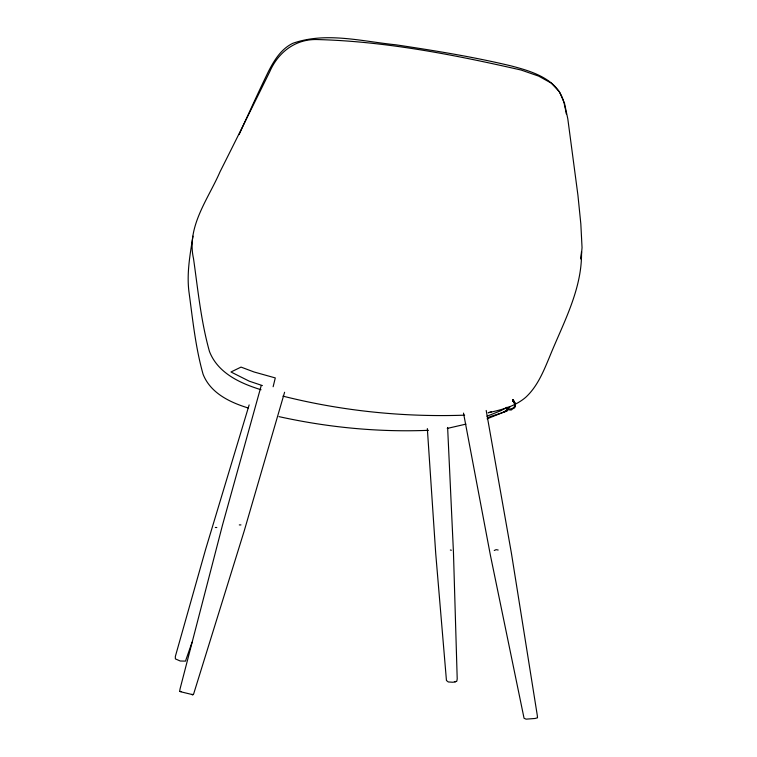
<?xml version="1.0" encoding="UTF-8"?>
<svg xmlns="http://www.w3.org/2000/svg" width="757" height="757" viewBox="0 0 757 757"><rect width="100%" height="100%" fill="white"/><g stroke="black" fill="none" stroke-linecap="round" stroke-linejoin="round"><path stroke-width="1.14" d="M581.016 258.279L581.518 251.731C582.294 289.373 563.038 323.409 549.336 357.455C543.346 371.801 537.29 386.695 525.595 397.425C514.93 406.462 501.494 409.878 488.133 412.726L491.293 411.903M580.998 259.187L582.048 247.662L580.827 223.873L577.932 195.287L567.807 118.877L564.504 103.264L559.432 91.758L551.276 83.128L538.653 76.116L521.138 70.041C454.257 54.797 385.455 41.257 316.748 39.534C295.164 39.08 278.065 52.451 269.719 71.754C253.264 105.138 236.79 138.512 220.041 171.754C208.109 199.299 186.336 226.721 193.518 258.639C197.937 289.694 200.965 321.214 209.462 351.475C217.808 373.116 240.262 383.345 261.042 389.741M192.978 236.156C190.083 254.305 186.676 272.813 188.881 291.246C192.675 319.047 195.438 347.255 203.103 374.308C210.522 393.148 229.939 402.364 248.154 407.976M261.203 385.682L222.492 525.103L180.09 688.775L179.646 691.207L182.295 692.153L192.543 694.633L193.622 694.027L244.256 530.799L284.594 392.249M249.138 404.929L205.658 549.241L175.34 656.48L175.369 658.893L180.232 661.003L185.493 661.126L192.06 642.229M273.135 386.742L275.293 377.923L254.049 371.98L241.038 367.098L230.98 371.99L249.271 381.187L262.414 385.578M239.117 134.576C248.722 113.522 258.241 92.411 268.385 71.603C274.081 60.465 281.093 48.95 292.779 43.329C325.983 31.595 361.941 41.398 395.826 44.805C434.348 50.558 472.87 56.794 510.767 65.821C531.783 71.29 558.647 79.059 564.079 103.387M487.092 418.82L507.058 410.814L508.079 409.736L507.692 408.383L507.938 409.234M506.178 407.749L500.812 410.72L486.978 416.218M494.245 550.509L496.09 549.658L498.172 550.027M503.556 412.395L507.114 410.786M427.336 428.576L435.72 553.481L446.45 680.486L448.286 681.962L453.055 682.256L456.812 681.196L457.209 678.887L453.452 552.307L447.624 427.44M487.574 418.11C491.397 414.789 509.243 413.085 506.717 407.398M455.742 681.726L454.834 681.972M465.943 424.119L447.245 428.434M506.603 407.957L509.887 407.115M428.5 430.317C378.33 432.351 327.961 427.45 278.954 416.624M464.647 415.167C403.604 417.296 342.173 411.032 282.929 396.129M239.307 524.913L240.944 524.913M215.31 527.468L216.833 527.525M450.349 550.027L451.371 550.207M191.493 694.434L193.272 694.623L191.918 694.51L192.543 694.633M181.093 691.803L180.062 691.472M507.758 409.291C506.102 408.515 511.477 411.657 512.574 408.884C517.097 407.909 515.403 403.14 513.483 400.794L514.968 403.339L512.811 400.008C519.453 406.405 509.603 411.874 507.152 407.247M513.748 401.361L512.811 400.008L514.59 403.718L512.811 400.008L513.918 401.513L513.511 400.888M513.303 400.708L513.918 401.626L512.811 400.008L513.312 401.087M513.407 401.059L512.811 400.008L513.208 400.737M513.132 401.002L513.52 401.749L513.208 401.068M564.315 104.447L565.536 109.708M463.511 413.095L490.347 554.995L524.062 718.27L526.096 719.15L535.029 718.478L537.498 717.797L537.3 715.441L511.401 553.14L486.193 410.464M565.772 110.759L566.274 113.91"/></g></svg>
